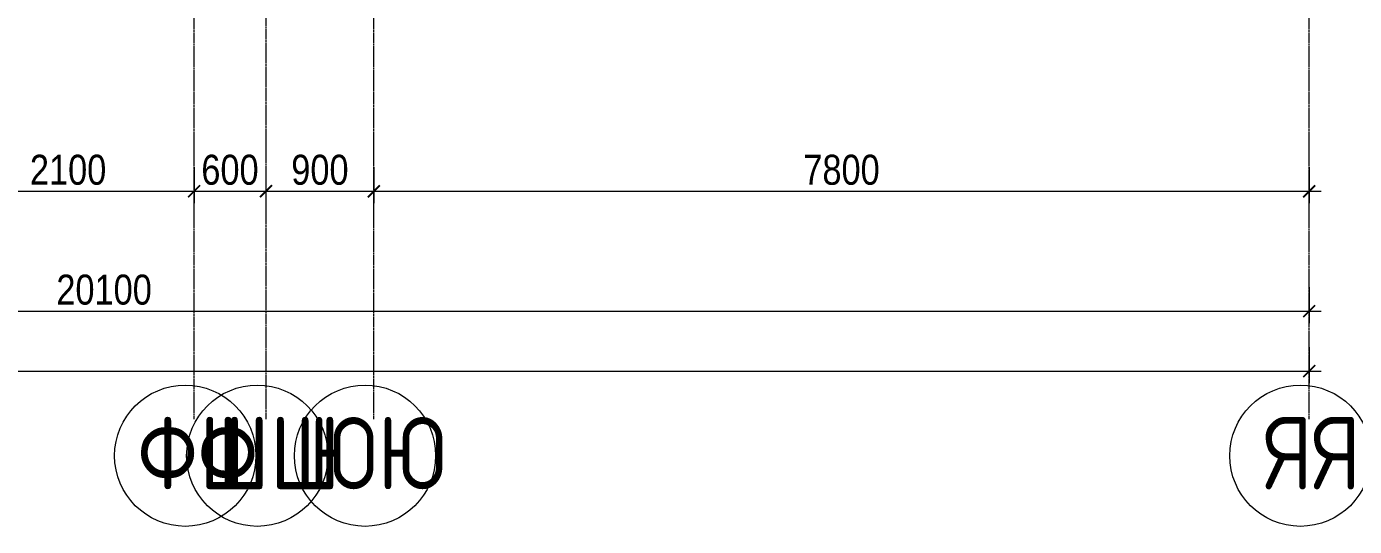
# Model space of a CAD drawing. Header units: millimetres. Extents: x -231292 to 573618, y -153144 to 564035.
# Drawn here: x 154332 to 165406, y 359151 to 363321 of the extents above; entities that cross this region are included whole.
import ezdxf
from ezdxf.enums import TextEntityAlignment as Align

# ---------------------------------------------------------------- set-up
doc = ezdxf.new("R2010")
doc.units = ezdxf.units.MM
doc.linetypes.add('CENTER2', pattern=[28.575, 19.05, -3.175, 3.175, -3.175])
doc.layers.get('0').update_dxf_attribs({"color": 250})
doc.layers.get('Defpoints').update_dxf_attribs({"color": 250})
doc.layers.add('РД_Оси_100', color=250, linetype='Continuous', lineweight=0)
doc.layers.add('РД_Оси_размер', color=250, linetype='Continuous', lineweight=0)
doc.styles.add('style1', font='ARIALN.TTF')
doc.styles.add('ккк', font='isocpeur.ttf', dxfattribs={"width": 0.85, "oblique": 15})
doc.dimstyles.new('Dim100_ареал', dxfattribs={"dimscale": 100, "dimtxt": 2.5, "dimasz": 1, "dimexe": 1, "dimexo": 1, "dimgap": 0.5, "dimtad": 1, "dimzin": 12, "dimdsep": 46, "dimtxsty": 'style1', "dimblk": 'ARCHTICK', "dimcen": 1, "dimdle": 1, "dimclrd": 256, "dimclre": 256, "dimaunit": 1, "dimadec": 0, "dimazin": 3, "dimtfac": 1, "dimtmove": 1, "dimatfit": 3, "dimldrblk": 'OPEN30', "dimfxl": 2, "dimfxlon": 1, "dimtolj": 1, "dimtzin": 0, "dimlwd": 9, "dimlwe": 9, "dimarcsym": 0})

# ---------------------------------------------------------------- blocks, each defined once
blk = doc.blocks.new('A-iden')
at = {"linetype": 'Continuous', "lineweight": 5}
blk.add_circle((-0.73, -4.06), 5.89, dxfattribs=at)
at = {"color": 0, "linetype": 'Continuous', "lineweight": 20, "style": 'ккк', "width": 0.85}
blk.add_attdef('ID', text='', height=6, dxfattribs=at).set_placement((0.31, -3.85), align=Align.MIDDLE_CENTER)
blk = doc.blocks.new('_ArchTick')
at = {"color": 0, "linetype": 'ByBlock', "const_width": 0.15}
blk.add_lwpolyline([(-0.5, -0.5), (0.5, 0.5)], dxfattribs=at)
blk = doc.blocks.new('*D1560')
at = {"layer": 'Defpoints', "color": 0, "transparency": 16777216}
for p in [(103200, -3255), (105300, -3255), (105300, -4255)]:
    blk.add_point(p, dxfattribs=at)
at = {"layer": 'РД_Оси_размер', "lineweight": 9, "transparency": 16777216}
for p, q in [((103200, -4055), (103200, -4355)), ((105300, -4055), (105300, -4355)), ((103100, -4255), (105400, -4255))]:
    blk.add_line(p, q, dxfattribs=at)
at = {"layer": 'РД_Оси_размер', "lineweight": 9, "transparency": 16777216, "xscale": 100, "yscale": 100, "zscale": 100, "rotation": 180}
blk.add_blockref('_ArchTick', (103200, -4255), dxfattribs=at)
at = {"layer": 'РД_Оси_размер', "lineweight": 9, "transparency": 16777216, "xscale": 100, "yscale": 100, "zscale": 100}
blk.add_blockref('_ArchTick', (105300, -4255), dxfattribs=at)
at = {"layer": 'РД_Оси_размер', "color": 0, "transparency": 16777216, "insert": (104250, -4077), "char_height": 250, "attachment_point": 5, "style": 'style1'}
blk.add_mtext('\\A1;2100', dxfattribs=at)
blk = doc.blocks.new('_Open30')
at = {"color": 0, "linetype": 'ByBlock', "lineweight": -2}
for p, q in [((-1, 0.27), (0, 0)), ((0, 0), (-1, -0.27)), ((0, 0), (-1, 0))]:
    blk.add_line(p, q, dxfattribs=at)
blk = doc.blocks.new('*D1561')
at = {"layer": 'Defpoints', "color": 0, "transparency": 16777216}
for p in [(105300, -3255), (105900, -3255), (105900, -4255)]:
    blk.add_point(p, dxfattribs=at)
at = {"layer": 'РД_Оси_размер', "lineweight": 9, "transparency": 16777216}
for p, q in [((105300, -4055), (105300, -4355)), ((105900, -4055), (105900, -4355)), ((105200, -4255), (106000, -4255))]:
    blk.add_line(p, q, dxfattribs=at)
at = {"layer": 'РД_Оси_размер', "lineweight": 9, "transparency": 16777216, "xscale": 100, "yscale": 100, "zscale": 100, "rotation": 180}
blk.add_blockref('_ArchTick', (105300, -4255), dxfattribs=at)
at = {"layer": 'РД_Оси_размер', "lineweight": 9, "transparency": 16777216, "xscale": 100, "yscale": 100, "zscale": 100}
blk.add_blockref('_ArchTick', (105900, -4255), dxfattribs=at)
at = {"layer": 'РД_Оси_размер', "color": 0, "transparency": 16777216, "insert": (105600, -4077), "char_height": 250, "attachment_point": 5, "style": 'style1'}
blk.add_mtext('\\A1;600', dxfattribs=at)
blk = doc.blocks.new('*D1562')
at = {"layer": 'Defpoints', "color": 0, "transparency": 16777216}
for p in [(105900, -3255), (106800, -3255), (106800, -4255)]:
    blk.add_point(p, dxfattribs=at)
at = {"layer": 'РД_Оси_размер', "lineweight": 9, "transparency": 16777216}
for p, q in [((105900, -4055), (105900, -4355)), ((106800, -4055), (106800, -4355)), ((105800, -4255), (106900, -4255))]:
    blk.add_line(p, q, dxfattribs=at)
at = {"layer": 'РД_Оси_размер', "lineweight": 9, "transparency": 16777216, "xscale": 100, "yscale": 100, "zscale": 100, "rotation": 180}
blk.add_blockref('_ArchTick', (105900, -4255), dxfattribs=at)
at = {"layer": 'РД_Оси_размер', "lineweight": 9, "transparency": 16777216, "xscale": 100, "yscale": 100, "zscale": 100}
blk.add_blockref('_ArchTick', (106800, -4255), dxfattribs=at)
at = {"layer": 'РД_Оси_размер', "color": 0, "transparency": 16777216, "insert": (106350, -4077), "char_height": 250, "attachment_point": 5, "style": 'style1'}
blk.add_mtext('\\A1;900', dxfattribs=at)
blk = doc.blocks.new('*D1563')
at = {"layer": 'Defpoints', "color": 0, "transparency": 16777216}
for p in [(106800, -3255), (114600, -3255), (114600, -4255)]:
    blk.add_point(p, dxfattribs=at)
at = {"layer": 'РД_Оси_размер', "lineweight": 9, "transparency": 16777216}
for p, q in [((106800, -4055), (106800, -4355)), ((114600, -4055), (114600, -4355)), ((106700, -4255), (114700, -4255))]:
    blk.add_line(p, q, dxfattribs=at)
at = {"layer": 'РД_Оси_размер', "lineweight": 9, "transparency": 16777216, "xscale": 100, "yscale": 100, "zscale": 100, "rotation": 180}
blk.add_blockref('_ArchTick', (106800, -4255), dxfattribs=at)
at = {"layer": 'РД_Оси_размер', "lineweight": 9, "transparency": 16777216, "xscale": 100, "yscale": 100, "zscale": 100}
blk.add_blockref('_ArchTick', (114600, -4255), dxfattribs=at)
at = {"layer": 'РД_Оси_размер', "color": 0, "transparency": 16777216, "insert": (110700, -4077), "char_height": 250, "attachment_point": 5, "style": 'style1'}
blk.add_mtext('\\A1;7800', dxfattribs=at)
blk = doc.blocks.new('*D24')
at = {"layer": 'Defpoints', "color": 0, "transparency": 16777216}
for p in [(0, -3255), (114600, -3255), (114600, -5755)]:
    blk.add_point(p, dxfattribs=at)
at = {"layer": 'РД_Оси_размер', "color": 0, "lineweight": 5, "transparency": 16777216}
for p, q in [((0, -5555), (0, -5855)), ((114600, -5555), (114600, -5855)), ((-100, -5755), (114700, -5755))]:
    blk.add_line(p, q, dxfattribs=at)
at = {"layer": 'РД_Оси_размер', "color": 0, "lineweight": 5, "transparency": 16777216, "xscale": 100, "yscale": 100, "zscale": 100, "rotation": 180}
blk.add_blockref('_ArchTick', (0, -5755), dxfattribs=at)
at = {"layer": 'РД_Оси_размер', "color": 0, "lineweight": 5, "transparency": 16777216, "xscale": 100, "yscale": 100, "zscale": 100}
blk.add_blockref('_ArchTick', (114600, -5755), dxfattribs=at)
at = {"layer": 'РД_Оси_размер', "color": 0, "transparency": 16777216, "insert": (57300, -5577), "char_height": 250, "attachment_point": 5, "style": 'style1'}
blk.add_mtext('\\A1;114600', dxfattribs=at)
blk = doc.blocks.new('*D1613')
at = {"layer": 'Defpoints', "color": 0, "transparency": 16777216}
for p in [(94500, -3255), (114600, -3255), (114600, -5255)]:
    blk.add_point(p, dxfattribs=at)
at = {"layer": 'РД_Оси_размер', "lineweight": 9, "transparency": 16777216}
for p, q in [((94500, -5055), (94500, -5355)), ((114600, -5055), (114600, -5355)), ((94400, -5255), (114700, -5255))]:
    blk.add_line(p, q, dxfattribs=at)
at = {"layer": 'РД_Оси_размер', "lineweight": 9, "transparency": 16777216, "xscale": 100, "yscale": 100, "zscale": 100, "rotation": 180}
blk.add_blockref('_ArchTick', (94500, -5255), dxfattribs=at)
at = {"layer": 'РД_Оси_размер', "lineweight": 9, "transparency": 16777216, "xscale": 100, "yscale": 100, "zscale": 100}
blk.add_blockref('_ArchTick', (114600, -5255), dxfattribs=at)
at = {"layer": 'РД_Оси_размер', "color": 0, "transparency": 16777216, "insert": (104550, -5077), "char_height": 250, "attachment_point": 5, "style": 'style1'}
blk.add_mtext('\\A1;20100', dxfattribs=at)
blk = doc.blocks.new('СОШ_2200_АР_ОСИ_М100_28.05.24')
at = {"layer": 'РД_Оси_100', "linetype": 'CENTER2'}
blk.add_line((114600, -6155), (114600, 139938.679), dxfattribs=at)
for points in [[(105300, -6155), (105300, 139938.679)], [(105900, 139938.679), (105900, -6155)], [(106800, -6155), (106800, 139938.679)]]:
    blk.add_lwpolyline(points, dxfattribs=at)
at = {"layer": 'РД_Оси_100', "color": 0, "xscale": 100, "yscale": 100, "zscale": 100}
for p, values in [((105300, -6054.999), {'ID': 'ФФ'}), ((105900.734, -6054.999), {'ID': 'ШШ'}), ((106799.266, -6054.999), {'ID': 'ЮЮ'}), ((114600, -6054.999), {'ID': 'ЯЯ'})]:
    blk.add_blockref('A-iden', p, dxfattribs=at).add_auto_attribs(values)
at = {"layer": 'РД_Оси_размер'}
for base, p1, p2, picture, middle in [((114600, -5755), (0, -3255), (114600, -3255), '*D24', (57300, -5577.357)), ((114600, -5255), (94500, -3255), (114600, -3255), '*D1613', (104550, -5077.357)), ((105300, -4255), (103200, -3255), (105300, -3255), '*D1560', (104250, -4077.357)), ((105900, -4255), (105300, -3255), (105900, -3255), '*D1561', (105600, -4077.357)), ((106800, -4255), (105900, -3255), (106800, -3255), '*D1562', (106350, -4077.357)), ((114600, -4255), (106800, -3255), (114600, -3255), '*D1563', (110700, -4077.357))]:
    dim = blk.add_linear_dim(base=base, p1=p1, p2=p2, dimstyle='Dim100_ареал', dxfattribs=at)
    dim.commit()
    dim.dimension.update_dxf_attribs({"geometry": picture, "text_midpoint": middle})

msp = doc.modelspace()

# ---------------------------------------------------------------- block references
at = {"layer": 'РД_Оси_100'}
msp.add_blockref('СОШ_2200_АР_ОСИ_М100_28.05.24', (50428.768, 366201.753), dxfattribs=at)

doc.saveas('drawing.dxf')
